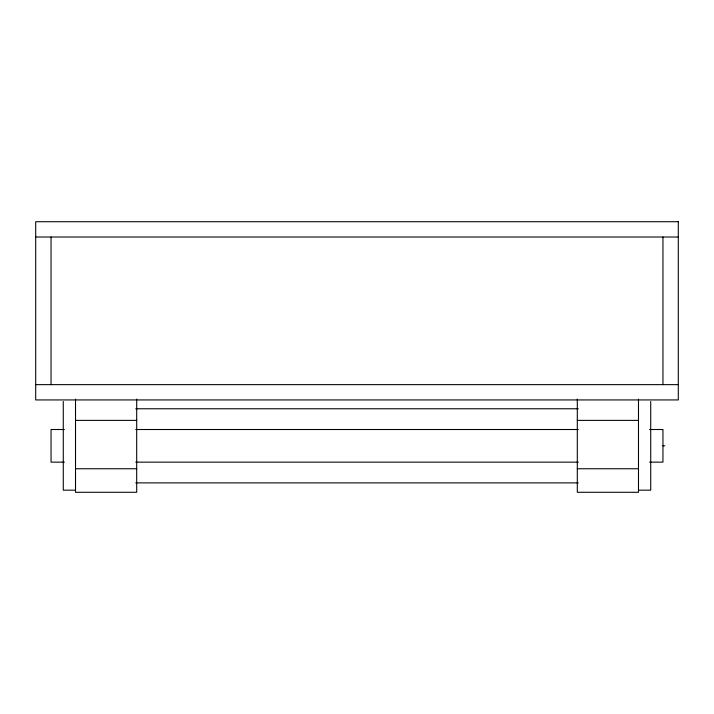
<?xml version="1.0" encoding="UTF-8"?>
<svg xmlns="http://www.w3.org/2000/svg" width="714" height="714" viewBox="0 0 714 714"><rect width="100%" height="100%" fill="white"/><g stroke="black" fill="none" stroke-linecap="round" stroke-linejoin="round"><path stroke-width="1.07" d="M35.7 237.012L678.3 237.012M35.7 384.641L678.3 384.641M135.731 408.774L578.269 408.774M75.514 420.385L136.695 420.385M577.305 420.385L638.486 420.385M64.412 429.507L51.042 429.507L51.042 462.145L64.412 462.145M135.749 429.507L578.251 429.507M649.588 429.507L662.958 429.507L662.958 462.145L649.588 462.145M662.958 445.831L664.779 445.831M135.749 462.145L578.251 462.145M75.514 468.75L136.695 468.75M577.305 468.75L638.486 468.75M135.731 482.887L578.269 482.887M75.514 490.17L63.278 490.17L63.278 401.491M638.486 490.17L650.722 490.17L650.722 401.491M662.958 237.012L662.958 384.641M638.486 399.099L638.486 492.285L577.305 492.285L577.305 399.099M136.695 399.099L136.695 492.285L75.514 492.285L75.514 399.099M51.042 237.012L51.042 384.641M678.3 221.715L35.7 221.715L35.7 399.938L678.3 399.938L678.3 221.715"/></g></svg>
